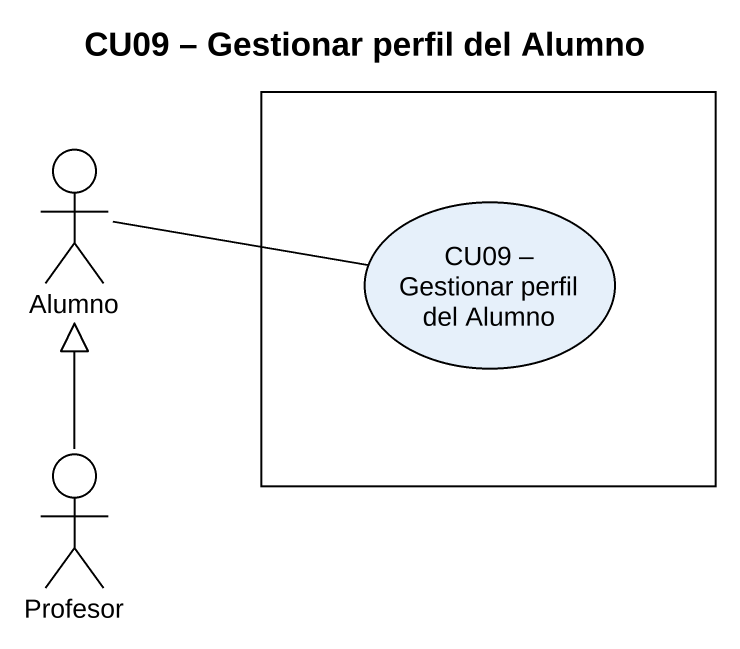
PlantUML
@startuml
title CU09 – Gestionar perfil del Alumno
rectangle " " as rectangle1 {
  usecase "CU09 – Gestionar perfil del Alumno" as CU09_Gestionar_perfil_del
}
actor Alumno
actor Profesor
Alumno -right- CU09_Gestionar_perfil_del
Profesor -up-|> Alumno
@enduml
